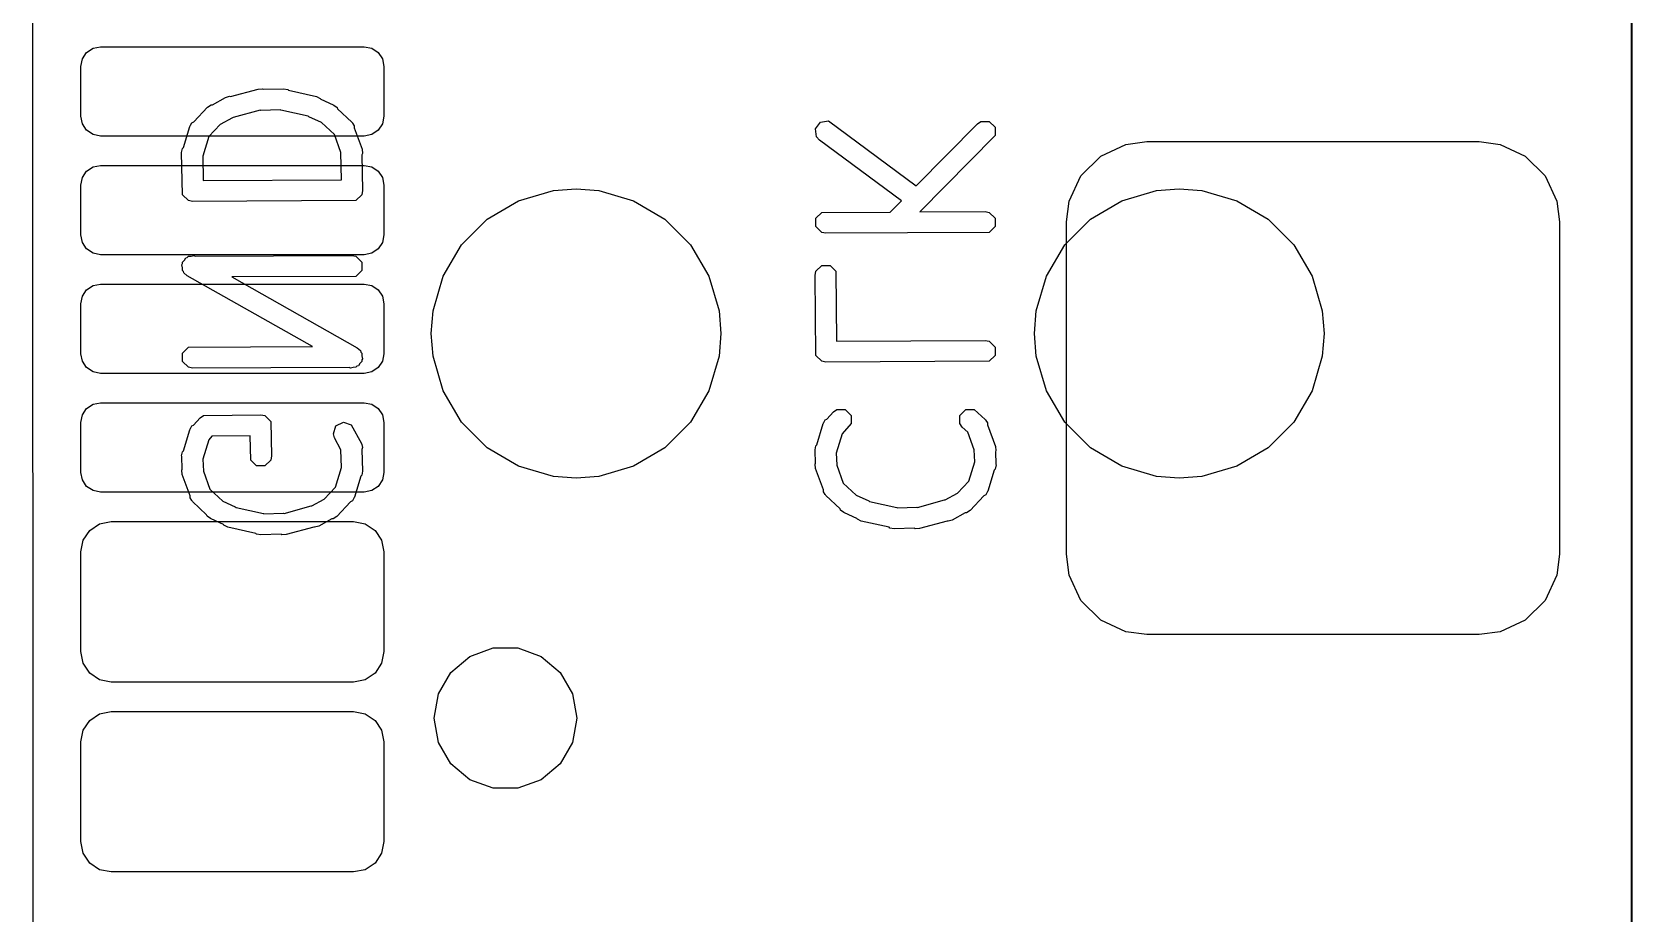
# Model space of a CAD drawing. Extents: x 138 to 258, y -115 to -93.
# Drawn here: x 152.24 to 158.98, y -108.71 to -105 of the extents above; entities that cross this region are included whole.
import ezdxf

# ---------------------------------------------------------------- set-up
doc = ezdxf.new("R2010")
doc.units = 0
doc.layers.add('BLACK', color=7, linetype='CONTINUOUS')

msp = doc.modelspace()

# ---------------------------------------------------------------- linework, layer by layer
at = {"layer": 'BLACK', "linetype": 'CONTINUOUS'}
for p, q in [((158.977426, -111.988503), (158.97733, -98.0186)), ((158.979773, -98.018696), (158.97987, -111.9886)), ((152.242719, -98.731047), (152.2476, -111.2266)), ((152.454826, -105.116799), (152.472839, -105.089839)), ((152.472839, -105.089839), (152.499799, -105.071826)), ((152.499799, -105.071826), (152.5316, -105.0655)), ((152.5316, -105.0655), (153.6416, -105.0655)), ((153.6416, -105.0655), (153.673401, -105.071826)), ((153.673401, -105.071826), (153.700361, -105.089839)), ((153.700361, -105.089839), (153.718374, -105.116799)), ((152.4485, -105.1486), (152.454826, -105.116799)), ((152.4485, -105.3586), (152.4485, -105.1486)), ((153.718374, -105.116799), (153.7247, -105.1486)), ((153.7247, -105.1486), (153.7247, -105.3586)), ((153.00221, -105.30978), (153.057829, -105.279196)), ((153.057829, -105.279196), (153.075034, -105.274484)), ((153.075034, -105.274484), (153.078778, -105.275732)), ((153.078778, -105.275732), (153.194912, -105.243802)), ((153.194912, -105.243802), (153.21273, -105.242935)), ((153.21273, -105.242935), (153.216278, -105.245063)), ((153.216278, -105.245063), (153.301795, -105.242437)), ((153.301795, -105.242437), (153.319291, -105.245917)), ((153.319291, -105.245917), (153.322488, -105.249114)), ((153.322488, -105.249114), (153.44061, -105.275734)), ((153.44061, -105.275734), (153.456739, -105.283354)), ((153.456739, -105.283354), (153.458358, -105.286053)), ((153.458358, -105.286053), (153.510851, -105.30978)), ((152.454826, -105.390401), (152.4485, -105.3586)), ((152.923501, -105.382181), (152.982083, -105.319691)), ((152.982083, -105.319691), (152.996915, -105.309781)), ((152.996915, -105.309781), (153.00221, -105.30978)), ((153.086363, -105.364589), (153.034858, -105.392913)), ((153.089364, -105.364444), (153.086363, -105.364589)), ((153.202832, -105.333246), (153.089364, -105.364444)), ((153.206001, -105.333877), (153.202832, -105.333246)), ((153.288247, -105.33135), (153.206001, -105.333877)), ((153.290706, -105.332512), (153.288247, -105.33135)), ((153.405815, -105.358452), (153.290706, -105.332512)), ((153.409075, -105.360982), (153.405815, -105.358452)), ((153.461318, -105.384596), (153.409075, -105.360982)), ((153.510851, -105.30978), (153.510881, -105.30978)), ((153.510881, -105.30978), (153.510909, -105.309806)), ((153.510909, -105.309806), (153.513831, -105.311127)), ((153.513831, -105.311127), (153.527923, -105.322064)), ((153.527923, -105.322064), (153.529713, -105.327434)), ((153.529713, -105.327434), (153.589576, -105.383554)), ((153.7247, -105.3586), (153.718374, -105.390401)), ((152.472839, -105.417361), (152.454826, -105.390401)), ((152.499799, -105.435374), (152.472839, -105.417361)), ((152.5316, -105.4417), (152.499799, -105.435374)), ((152.880493, -105.490065), (152.907176, -105.401425)), ((152.907176, -105.401425), (152.90831, -105.399435)), ((152.90831, -105.398387), (152.909835, -105.396759)), ((152.90831, -105.399435), (152.90831, -105.398387)), ((152.909835, -105.396759), (152.916011, -105.385927)), ((152.916011, -105.385927), (152.923501, -105.382181)), ((153.03467, -105.392964), (152.986663, -105.444175)), ((153.034858, -105.392913), (153.03467, -105.392964)), ((153.515838, -105.435706), (153.461318, -105.384596)), ((153.543531, -105.511309), (153.515838, -105.435706)), ((153.589576, -105.383554), (153.590847, -105.385457)), ((153.590847, -105.385457), (153.591787, -105.385927)), ((153.591787, -105.385927), (153.592545, -105.387998)), ((153.592545, -105.387998), (153.599487, -105.398386)), ((153.599487, -105.398386), (153.599487, -105.406948)), ((153.599487, -105.406948), (153.632552, -105.49722)), ((153.673401, -105.435374), (153.6416, -105.4417)), ((153.700361, -105.417361), (153.673401, -105.435374)), ((153.718374, -105.390401), (153.700361, -105.417361)), ((155.541328, -105.411067), (155.562324, -105.383073)), ((155.546277, -105.445708), (155.541328, -105.411067)), ((155.562324, -105.383073), (155.596965, -105.378124)), ((155.596965, -105.378124), (155.96616, -105.650998)), ((155.96616, -105.650998), (156.223849, -105.390085)), ((156.223849, -105.390085), (156.238681, -105.380174)), ((156.238681, -105.380174), (156.273675, -105.380174)), ((156.273675, -105.380174), (156.298418, -105.404917)), ((156.298418, -105.404917), (156.298418, -105.439911)), ((153.6416, -105.4417), (152.5316, -105.4417)), ((152.872898, -105.511677), (152.876378, -105.494181)), ((152.876378, -105.494181), (152.880493, -105.490065)), ((152.986663, -105.444175), (152.961992, -105.526135)), ((153.632552, -105.49722), (153.634783, -105.514918)), ((155.558186, -105.45899), (155.546277, -105.445708)), ((155.903631, -105.71431), (155.558186, -105.45899)), ((156.298418, -105.439911), (155.981039, -105.761262)), ((156.742674, -105.526645), (156.849093, -105.47702)), ((156.849093, -105.47702), (156.9366, -105.4655)), ((156.9366, -105.4655), (158.3366, -105.4655)), ((158.3366, -105.4655), (158.424107, -105.47702)), ((158.424107, -105.47702), (158.530526, -105.526645)), ((152.499799, -105.571826), (152.5316, -105.5655)), ((152.5316, -105.5655), (153.6416, -105.5655)), ((152.876378, -105.68883), (152.872898, -105.511677)), ((152.961992, -105.526135), (152.961502, -105.526993)), ((152.961502, -105.526993), (152.963502, -105.628778)), ((153.543458, -105.511677), (153.543531, -105.511309)), ((153.5457, -105.625833), (153.543458, -105.511677)), ((153.634783, -105.514918), (153.631937, -105.520609)), ((153.631937, -105.520609), (153.634898, -105.671334)), ((153.6416, -105.5655), (153.673401, -105.571826)), ((156.659645, -105.609674), (156.742674, -105.526645)), ((158.530526, -105.526645), (158.613555, -105.609674)), ((152.4485, -105.6486), (152.454826, -105.616799)), ((152.454826, -105.616799), (152.472839, -105.589839)), ((152.472839, -105.589839), (152.499799, -105.571826)), ((152.963502, -105.628778), (153.5457, -105.625833)), ((153.673401, -105.571826), (153.700361, -105.589839)), ((153.700361, -105.589839), (153.718374, -105.616799)), ((153.718374, -105.616799), (153.7247, -105.6486)), ((156.61002, -105.716093), (156.659645, -105.609674)), ((158.613555, -105.609674), (158.66318, -105.716093)), ((152.4485, -105.8586), (152.4485, -105.6486)), ((152.901122, -105.713574), (152.876378, -105.68883)), ((153.631418, -105.68883), (153.606674, -105.713574)), ((153.634898, -105.671334), (153.631418, -105.68883)), ((153.7247, -105.6486), (153.7247, -105.8586)), ((154.291499, -105.714137), (154.438238, -105.671505)), ((154.438238, -105.671505), (154.5336, -105.664)), ((154.5336, -105.664), (154.628962, -105.671505)), ((154.628962, -105.671505), (154.775701, -105.714137)), ((156.831499, -105.714137), (156.978238, -105.671505)), ((156.978238, -105.671505), (157.0736, -105.664)), ((157.0736, -105.664), (157.168962, -105.671505)), ((157.168962, -105.671505), (157.315701, -105.714137)), ((152.918618, -105.717054), (152.901122, -105.713574)), ((153.606674, -105.713574), (152.918618, -105.717054)), ((154.159972, -105.791922), (154.291499, -105.714137)), ((154.775701, -105.714137), (154.907228, -105.791922)), ((155.543378, -105.788095), (155.568122, -105.763351)), ((155.568122, -105.763351), (155.856639, -105.761891)), ((155.856639, -105.761891), (155.903631, -105.71431)), ((155.981039, -105.761262), (156.256178, -105.759871)), ((156.256178, -105.759871), (156.273674, -105.763351)), ((156.273674, -105.763351), (156.298418, -105.788095)), ((156.5985, -105.8036), (156.61002, -105.716093)), ((156.699972, -105.791922), (156.831499, -105.714137)), ((157.315701, -105.714137), (157.447228, -105.791922)), ((158.66318, -105.716093), (158.6747, -105.8036)), ((154.051922, -105.899972), (154.159972, -105.791922)), ((154.907228, -105.791922), (155.015278, -105.899972)), ((155.543378, -105.823087), (155.543378, -105.788095)), ((155.568122, -105.847831), (155.543378, -105.823087)), ((156.298418, -105.823087), (156.273674, -105.847831)), ((156.298418, -105.788095), (156.298418, -105.823087)), ((156.591922, -105.899972), (156.699972, -105.791922)), ((156.5985, -107.2036), (156.5985, -105.8036)), ((157.447228, -105.791922), (157.555278, -105.899972)), ((158.6747, -105.8036), (158.6747, -107.2036)), ((152.454826, -105.890401), (152.4485, -105.8586)), ((152.472839, -105.917361), (152.454826, -105.890401)), ((153.718374, -105.890401), (153.700361, -105.917361)), ((153.7247, -105.8586), (153.718374, -105.890401)), ((153.974137, -106.031499), (154.051922, -105.899972)), ((155.015278, -105.899972), (155.093063, -106.031499)), ((155.585618, -105.851311), (155.568122, -105.847831)), ((156.273674, -105.847831), (155.585618, -105.851311)), ((156.514137, -106.031499), (156.591922, -105.899972)), ((157.555278, -105.899972), (157.633063, -106.031499)), ((152.499799, -105.935374), (152.472839, -105.917361)), ((152.5316, -105.9417), (152.499799, -105.935374)), ((153.6416, -105.9417), (152.5316, -105.9417)), ((152.876378, -105.973152), (152.884749, -105.96478)), ((152.876378, -105.97943), (152.876378, -105.973152)), ((152.884749, -105.96478), (152.890624, -105.9545)), ((152.890624, -105.9545), (152.896682, -105.952847)), ((152.896682, -105.952847), (152.901122, -105.948408)), ((152.901122, -105.948408), (152.913185, -105.948346)), ((152.913185, -105.948346), (152.924384, -105.945293)), ((152.924384, -105.945293), (152.929636, -105.948263)), ((152.929636, -105.948263), (153.589178, -105.944928)), ((153.589178, -105.944928), (153.606674, -105.948408)), ((153.606674, -105.948408), (153.631418, -105.973152)), ((153.631418, -105.973152), (153.631418, -106.008144)), ((153.673401, -105.935374), (153.6416, -105.9417)), ((153.700361, -105.917361), (153.673401, -105.935374)), ((152.873263, -105.984882), (152.876378, -105.97943)), ((152.876378, -105.996304), (152.873263, -105.984882)), ((152.876378, -106.008144), (152.876378, -105.996304)), ((152.880817, -106.012583), (152.876378, -106.008144)), ((152.88247, -106.018642), (152.880817, -106.012583)), ((152.895935, -106.030344), (152.88247, -106.018642)), ((153.423866, -106.328941), (152.895935, -106.030344)), ((153.606674, -106.032888), (153.083929, -106.035531)), ((153.083929, -106.035531), (153.611861, -106.334129)), ((153.631418, -106.008144), (153.606674, -106.032888)), ((153.931505, -106.178238), (153.974137, -106.031499)), ((155.093063, -106.031499), (155.135695, -106.178238)), ((155.539898, -106.029111), (155.543378, -106.011615)), ((155.543378, -106.365921), (155.539898, -106.029111)), ((155.543378, -106.011615), (155.568122, -105.986871)), ((155.568122, -105.986871), (155.603114, -105.986871)), ((155.603114, -105.986871), (155.627858, -106.011615)), ((155.627858, -106.011615), (155.630898, -106.305867)), ((156.471505, -106.178238), (156.514137, -106.031499)), ((157.633063, -106.031499), (157.675695, -106.178238)), ((152.454826, -106.116799), (152.472839, -106.089839)), ((152.472839, -106.089839), (152.499799, -106.071826)), ((152.499799, -106.071826), (152.5316, -106.0655)), ((152.5316, -106.0655), (153.6416, -106.0655)), ((153.6416, -106.0655), (153.673401, -106.071826)), ((153.673401, -106.071826), (153.700361, -106.089839)), ((153.700361, -106.089839), (153.718374, -106.116799)), ((152.4485, -106.1486), (152.454826, -106.116799)), ((152.4485, -106.3586), (152.4485, -106.1486)), ((153.718374, -106.116799), (153.7247, -106.1486)), ((153.7247, -106.1486), (153.7247, -106.3586)), ((153.924, -106.2736), (153.931505, -106.178238)), ((155.135695, -106.178238), (155.1432, -106.2736)), ((156.464, -106.2736), (156.471505, -106.178238)), ((157.675695, -106.178238), (157.6832, -106.2736)), ((153.931505, -106.368962), (153.924, -106.2736)), ((155.1432, -106.2736), (155.135695, -106.368962)), ((155.630898, -106.305867), (156.256178, -106.302705)), ((156.256178, -106.302705), (156.273674, -106.306185)), ((156.273674, -106.306185), (156.298418, -106.330929)), ((156.471505, -106.368962), (156.464, -106.2736)), ((157.6832, -106.2736), (157.675695, -106.368962)), ((152.454826, -106.390401), (152.4485, -106.3586)), ((152.876378, -106.356329), (152.901122, -106.331585)), ((152.876378, -106.391321), (152.876378, -106.356329)), ((152.901122, -106.331585), (153.423866, -106.328941)), ((153.611861, -106.334129), (153.625326, -106.345831)), ((153.625326, -106.345831), (153.626978, -106.351889)), ((153.626978, -106.351889), (153.631418, -106.356329)), ((153.631418, -106.356329), (153.631418, -106.368168)), ((153.631418, -106.368168), (153.634533, -106.379591)), ((153.634533, -106.379591), (153.631418, -106.385042)), ((153.7247, -106.3586), (153.718374, -106.390401)), ((153.974137, -106.515701), (153.931505, -106.368962)), ((155.135695, -106.368962), (155.093063, -106.515701)), ((155.568122, -106.390665), (155.543378, -106.365921)), ((156.298418, -106.365921), (156.273674, -106.390665)), ((156.298418, -106.330929), (156.298418, -106.365921)), ((156.514137, -106.515701), (156.471505, -106.368962)), ((157.675695, -106.368962), (157.633063, -106.515701)), ((152.472839, -106.417361), (152.454826, -106.390401)), ((152.499799, -106.435374), (152.472839, -106.417361)), ((152.5316, -106.4417), (152.499799, -106.435374)), ((153.6416, -106.4417), (152.5316, -106.4417)), ((152.901122, -106.416065), (152.876378, -106.391321)), ((152.918618, -106.419545), (152.901122, -106.416065)), ((153.578159, -106.416209), (152.918618, -106.419545)), ((153.583412, -106.41918), (153.578159, -106.416209)), ((153.59461, -106.416126), (153.583412, -106.41918)), ((153.606674, -106.416065), (153.59461, -106.416126)), ((153.611113, -106.411625), (153.606674, -106.416065)), ((153.617172, -106.409973), (153.611113, -106.411625)), ((153.623046, -106.399692), (153.617172, -106.409973)), ((153.631418, -106.391321), (153.623046, -106.399692)), ((153.631418, -106.385042), (153.631418, -106.391321)), ((153.673401, -106.435374), (153.6416, -106.4417)), ((153.700361, -106.417361), (153.673401, -106.435374)), ((153.718374, -106.390401), (153.700361, -106.417361)), ((155.585618, -106.394145), (155.568122, -106.390665)), ((156.273674, -106.390665), (155.585618, -106.394145)), ((152.472839, -106.589839), (152.499799, -106.571826)), ((152.499799, -106.571826), (152.5316, -106.5655)), ((152.5316, -106.5655), (153.6416, -106.5655)), ((153.6416, -106.5655), (153.673401, -106.571826)), ((153.673401, -106.571826), (153.700361, -106.589839)), ((154.051922, -106.647228), (153.974137, -106.515701)), ((155.093063, -106.515701), (155.015278, -106.647228)), ((156.591922, -106.647228), (156.514137, -106.515701)), ((157.633063, -106.515701), (157.555278, -106.647228)), ((152.4485, -106.6486), (152.454826, -106.616799)), ((152.4485, -106.8586), (152.4485, -106.6486)), ((152.454826, -106.616799), (152.472839, -106.589839)), ((152.922249, -106.660064), (152.950152, -106.62888)), ((152.950152, -106.62888), (152.964984, -106.618969)), ((152.964984, -106.618969), (152.964985, -106.618968)), ((152.964985, -106.618968), (153.206001, -106.615488)), ((153.206001, -106.615488), (153.223497, -106.618968)), ((153.223497, -106.618968), (153.248241, -106.643712)), ((153.248241, -106.643712), (153.251721, -106.788934)), ((153.522708, -106.663184), (153.554006, -106.647535)), ((153.554006, -106.647535), (153.587203, -106.658601)), ((153.700361, -106.589839), (153.718374, -106.616799)), ((153.718374, -106.616799), (153.7247, -106.6486)), ((153.7247, -106.6486), (153.7247, -106.8586)), ((154.159972, -106.755278), (154.051922, -106.647228)), ((155.015278, -106.647228), (154.907228, -106.755278)), ((155.57531, -106.650244), (155.576957, -106.648402)), ((155.576957, -106.648402), (155.583011, -106.637784)), ((155.583011, -106.637784), (155.589249, -106.634664)), ((155.589249, -106.634664), (155.617152, -106.60348)), ((155.617152, -106.60348), (155.631984, -106.593569)), ((155.631984, -106.593569), (155.666977, -106.593568)), ((155.666977, -106.593568), (155.69172, -106.618311)), ((155.69172, -106.618311), (155.691721, -106.653304)), ((156.150075, -106.618311), (156.174818, -106.593568)), ((156.150075, -106.653305), (156.150075, -106.618311)), ((156.174818, -106.593568), (156.209812, -106.593568)), ((156.209812, -106.593568), (156.256576, -106.635411)), ((156.256576, -106.635411), (156.257847, -106.637314)), ((156.257847, -106.637314), (156.258787, -106.637784)), ((156.258787, -106.637784), (156.259545, -106.639855)), ((156.259545, -106.639855), (156.266487, -106.650244)), ((156.699972, -106.755278), (156.591922, -106.647228)), ((157.555278, -106.647228), (157.447228, -106.755278)), ((152.880493, -106.767322), (152.907176, -106.678682)), ((152.907176, -106.678682), (152.90831, -106.676692)), ((152.90831, -106.675644), (152.909957, -106.673802)), ((152.90831, -106.676692), (152.90831, -106.675644)), ((152.909957, -106.673802), (152.916011, -106.663184)), ((152.916011, -106.663184), (152.922249, -106.660064)), ((152.999689, -106.706679), (152.986751, -106.72114)), ((153.161314, -106.704345), (152.999689, -106.706679)), ((153.163761, -106.80643), (153.161314, -106.704345)), ((153.511642, -106.696381), (153.522708, -106.663184)), ((153.516354, -106.713586), (153.511642, -106.696381)), ((153.543649, -106.763222), (153.516354, -106.713586)), ((153.587203, -106.658601), (153.630071, -106.736557)), ((155.547493, -106.741922), (155.574176, -106.653282)), ((155.574176, -106.653282), (155.57531, -106.651292)), ((155.57531, -106.651292), (155.57531, -106.650244)), ((155.653751, -106.69574), (155.629195, -106.777314)), ((155.691721, -106.653304), (155.653751, -106.69574)), ((156.159986, -106.668137), (156.150075, -106.653305)), ((156.183394, -106.689081), (156.159986, -106.668137)), ((156.210531, -106.763166), (156.183394, -106.689081)), ((156.266487, -106.650244), (156.266487, -106.658805)), ((156.266487, -106.658805), (156.299552, -106.749077)), ((152.872898, -106.788934), (152.876378, -106.771438)), ((152.876378, -106.771438), (152.880493, -106.767322)), ((152.986751, -106.72114), (152.962195, -106.802714)), ((153.545948, -106.838085), (153.543649, -106.763222)), ((153.630071, -106.736557), (153.630675, -106.738764)), ((153.630675, -106.738764), (153.631418, -106.739507)), ((153.631418, -106.739507), (153.631486, -106.741723)), ((153.631486, -106.741723), (153.634783, -106.753762)), ((153.634783, -106.753762), (153.632102, -106.761802)), ((153.632102, -106.761802), (153.634898, -106.852797)), ((154.291499, -106.833063), (154.159972, -106.755278)), ((154.907228, -106.755278), (154.775701, -106.833063)), ((155.539898, -106.763534), (155.543378, -106.746038)), ((155.540033, -106.766705), (155.539898, -106.763534)), ((155.540013, -106.766774), (155.540033, -106.766705)), ((155.540038, -106.766825), (155.540013, -106.766774)), ((155.542295, -106.819591), (155.540038, -106.766825)), ((155.543378, -106.746038), (155.547493, -106.741922)), ((155.629195, -106.777314), (155.631338, -106.827397)), ((156.210458, -106.763534), (156.210531, -106.763166)), ((156.2126, -106.813616), (156.210458, -106.763534)), ((156.301783, -106.766775), (156.2995, -106.77134)), ((156.2995, -106.77134), (156.301757, -106.824104)), ((156.299552, -106.749077), (156.301783, -106.766775)), ((156.831499, -106.833063), (156.699972, -106.755278)), ((157.447228, -106.755278), (157.315701, -106.833063)), ((152.873033, -106.792105), (152.872898, -106.788934)), ((152.873013, -106.792174), (152.873033, -106.792105)), ((152.873038, -106.792225), (152.873013, -106.792174)), ((152.873013, -106.849557), (152.875295, -106.844991)), ((152.875244, -106.867255), (152.873013, -106.849557)), ((152.875295, -106.844991), (152.873038, -106.792225)), ((152.962195, -106.802714), (152.964338, -106.852797)), ((153.188505, -106.831174), (153.163761, -106.80643)), ((153.223497, -106.831174), (153.188505, -106.831174)), ((153.248241, -106.80643), (153.223497, -106.831174)), ((153.251721, -106.788934), (153.248241, -106.80643)), ((153.521133, -106.920298), (153.545804, -106.838339)), ((153.545804, -106.838339), (153.545948, -106.838085)), ((154.438238, -106.875695), (154.291499, -106.833063)), ((154.775701, -106.833063), (154.628962, -106.875695)), ((155.540013, -106.824157), (155.542295, -106.819591)), ((155.542244, -106.841855), (155.540013, -106.824157)), ((155.57531, -106.932123), (155.542244, -106.841855)), ((155.631338, -106.827397), (155.631264, -106.827764)), ((155.631264, -106.827764), (155.658958, -106.903367)), ((156.188133, -106.894898), (156.2126, -106.813616)), ((156.294302, -106.849008), (156.267621, -106.937649)), ((156.298418, -106.844893), (156.294302, -106.849008)), ((156.301898, -106.827397), (156.298418, -106.844893)), ((156.301757, -106.824104), (156.301783, -106.824156)), ((156.301783, -106.824156), (156.301762, -106.824224)), ((156.301762, -106.824224), (156.301898, -106.827397)), ((156.978238, -106.875695), (156.831499, -106.833063)), ((157.315701, -106.833063), (157.168962, -106.875695)), ((152.454826, -106.890401), (152.4485, -106.8586)), ((152.472839, -106.917361), (152.454826, -106.890401)), ((152.499799, -106.935374), (152.472839, -106.917361)), ((152.90831, -106.957523), (152.875244, -106.867255)), ((152.964338, -106.852797), (152.964264, -106.853164)), ((152.964264, -106.853164), (152.991958, -106.928767)), ((153.627302, -106.874408), (153.600621, -106.963049)), ((153.631418, -106.870293), (153.627302, -106.874408)), ((153.634898, -106.852797), (153.631418, -106.870293)), ((153.700361, -106.917361), (153.673401, -106.935374)), ((153.718374, -106.890401), (153.700361, -106.917361)), ((153.7247, -106.8586), (153.718374, -106.890401)), ((154.5336, -106.8832), (154.438238, -106.875695)), ((154.628962, -106.875695), (154.5336, -106.8832)), ((155.658958, -106.903367), (155.713476, -106.954477)), ((156.140125, -106.946109), (156.188133, -106.894898)), ((157.0736, -106.8832), (156.978238, -106.875695)), ((157.168962, -106.875695), (157.0736, -106.8832)), ((152.5316, -106.9417), (152.499799, -106.935374)), ((153.6416, -106.9417), (152.5316, -106.9417)), ((152.90831, -106.966087), (152.90831, -106.957523)), ((152.915253, -106.976478), (152.90831, -106.966087)), ((152.916011, -106.978547), (152.915253, -106.976478)), ((152.916948, -106.979015), (152.916011, -106.978547)), ((152.918221, -106.98092), (152.916948, -106.979015)), ((152.978082, -107.037037), (152.918221, -106.98092)), ((152.991958, -106.928767), (153.046476, -106.979877)), ((153.046476, -106.979877), (153.098722, -107.003492)), ((153.421432, -106.999884), (153.472938, -106.971561)), ((153.472938, -106.971561), (153.473125, -106.971509)), ((153.473125, -106.971509), (153.521133, -106.920298)), ((153.584295, -106.982292), (153.525713, -107.044783)), ((153.591787, -106.978547), (153.584295, -106.982292)), ((153.59796, -106.967716), (153.591787, -106.978547)), ((153.599487, -106.966088), (153.59796, -106.967716)), ((153.600621, -106.963049), (153.599487, -106.965038)), ((153.599487, -106.965038), (153.599487, -106.966088)), ((153.673401, -106.935374), (153.6416, -106.9417)), ((155.57531, -106.940687), (155.57531, -106.932123)), ((155.582253, -106.951078), (155.57531, -106.940687)), ((155.583011, -106.953147), (155.582253, -106.951078)), ((155.583948, -106.953615), (155.583011, -106.953147)), ((155.585221, -106.95552), (155.583948, -106.953615)), ((155.645082, -107.011637), (155.585221, -106.95552)), ((155.713476, -106.954477), (155.765722, -106.978092)), ((155.765722, -106.978092), (155.768981, -106.980621)), ((155.768981, -106.980621), (155.88409, -107.006562)), ((155.971963, -107.005827), (156.085432, -106.97463)), ((156.085432, -106.97463), (156.088432, -106.974484)), ((156.088432, -106.974484), (156.139938, -106.946161)), ((156.139938, -106.946161), (156.140125, -106.946109)), ((156.251295, -106.956892), (156.192713, -107.019383)), ((156.258787, -106.953147), (156.251295, -106.956892)), ((156.26496, -106.942316), (156.258787, -106.953147)), ((156.266487, -106.940688), (156.26496, -106.942316)), ((156.267621, -106.937649), (156.266487, -106.939638)), ((156.266487, -106.939638), (156.266487, -106.940688)), ((152.979873, -107.04241), (152.978082, -107.037037)), ((152.993966, -107.053347), (152.979873, -107.04241)), ((153.098722, -107.003492), (153.101981, -107.006021)), ((153.101981, -107.006021), (153.21709, -107.031962)), ((153.21709, -107.031962), (153.219548, -107.033123)), ((153.219548, -107.033123), (153.301795, -107.030597)), ((153.301795, -107.030597), (153.304963, -107.031227)), ((153.304963, -107.031227), (153.418432, -107.00003)), ((153.418432, -107.00003), (153.421432, -106.999884)), ((153.525713, -107.044783), (153.510881, -107.054694)), ((155.646873, -107.01701), (155.645082, -107.011637)), ((155.660966, -107.027947), (155.646873, -107.01701)), ((155.663888, -107.029267), (155.660966, -107.027947)), ((155.663915, -107.029293), (155.663888, -107.029267)), ((155.663943, -107.029293), (155.663915, -107.029293)), ((155.716437, -107.05302), (155.663943, -107.029293)), ((155.718057, -107.05572), (155.716437, -107.05302)), ((155.88409, -107.006562), (155.886548, -107.007723)), ((155.886548, -107.007723), (155.968795, -107.005197)), ((155.968795, -107.005197), (155.971963, -107.005827)), ((156.172584, -107.029294), (156.116967, -107.059878)), ((156.177881, -107.029294), (156.172584, -107.029294)), ((156.192713, -107.019383), (156.177881, -107.029294)), ((152.458251, -107.144578), (152.48602, -107.10302)), ((152.48602, -107.10302), (152.527578, -107.075251)), ((152.527578, -107.075251), (152.5766, -107.0655)), ((152.5766, -107.0655), (153.5966, -107.0655)), ((152.996888, -107.054667), (152.993966, -107.053347)), ((152.996915, -107.054693), (152.996888, -107.054667)), ((152.996943, -107.054693), (152.996915, -107.054693)), ((153.049437, -107.07842), (152.996943, -107.054693)), ((153.051057, -107.08112), (153.049437, -107.07842)), ((153.067186, -107.08874), (153.051057, -107.08112)), ((153.185307, -107.115359), (153.067186, -107.08874)), ((153.188505, -107.118557), (153.185307, -107.115359)), ((153.206001, -107.122037), (153.188505, -107.118557)), ((153.291517, -107.11941), (153.206001, -107.122037)), ((153.295066, -107.121539), (153.291517, -107.11941)), ((153.312884, -107.120672), (153.295066, -107.121539)), ((153.429017, -107.088741), (153.312884, -107.120672)), ((153.432762, -107.08999), (153.429017, -107.088741)), ((153.449967, -107.085278), (153.432762, -107.08999)), ((153.505584, -107.054694), (153.449967, -107.085278)), ((153.510881, -107.054694), (153.505584, -107.054694)), ((153.5966, -107.0655), (153.645622, -107.075251)), ((153.645622, -107.075251), (153.68718, -107.10302)), ((153.68718, -107.10302), (153.714949, -107.144578)), ((155.734186, -107.06334), (155.718057, -107.05572)), ((155.852307, -107.089959), (155.734186, -107.06334)), ((155.855505, -107.093157), (155.852307, -107.089959)), ((155.873001, -107.096637), (155.855505, -107.093157)), ((155.958517, -107.09401), (155.873001, -107.096637)), ((155.962066, -107.096139), (155.958517, -107.09401)), ((155.979884, -107.095272), (155.962066, -107.096139)), ((156.096017, -107.063341), (155.979884, -107.095272)), ((156.099762, -107.06459), (156.096017, -107.063341)), ((156.116967, -107.059878), (156.099762, -107.06459)), ((152.4485, -107.1936), (152.458251, -107.144578)), ((153.714949, -107.144578), (153.7247, -107.1936)), ((152.4485, -107.6136), (152.4485, -107.1936)), ((153.7247, -107.1936), (153.7247, -107.6136)), ((156.61002, -107.291107), (156.5985, -107.2036)), ((158.6747, -107.2036), (158.66318, -107.291107)), ((156.659645, -107.397526), (156.61002, -107.291107)), ((158.66318, -107.291107), (158.613555, -107.397526)), ((156.742674, -107.480555), (156.659645, -107.397526)), ((158.613555, -107.397526), (158.530526, -107.480555)), ((156.849093, -107.53018), (156.742674, -107.480555)), ((158.530526, -107.480555), (158.424107, -107.53018)), ((156.9366, -107.5417), (156.849093, -107.53018)), ((158.3366, -107.5417), (156.9366, -107.5417)), ((158.424107, -107.53018), (158.3366, -107.5417)), ((152.458251, -107.662622), (152.4485, -107.6136)), ((153.7247, -107.6136), (153.714949, -107.662622)), ((154.006787, -107.700764), (154.0866, -107.633792)), ((154.006787, -107.700764), (154.0866, -107.633792)), ((154.0866, -107.633792), (154.184506, -107.598158)), ((154.0866, -107.633792), (154.184506, -107.598158)), ((154.184506, -107.598158), (154.288694, -107.598158)), ((154.184506, -107.598158), (154.288694, -107.598158)), ((154.288694, -107.598158), (154.3866, -107.633792)), ((154.288694, -107.598158), (154.3866, -107.633792)), ((154.3866, -107.633792), (154.466413, -107.700764)), ((154.3866, -107.633792), (154.466413, -107.700764)), ((152.48602, -107.70418), (152.458251, -107.662622)), ((152.527578, -107.731949), (152.48602, -107.70418)), ((153.68718, -107.70418), (153.645622, -107.731949)), ((153.714949, -107.662622), (153.68718, -107.70418)), ((153.954692, -107.790994), (154.006787, -107.700764)), ((153.954692, -107.790994), (154.006787, -107.700764)), ((154.466413, -107.700764), (154.518508, -107.790994)), ((154.466413, -107.700764), (154.518508, -107.790994)), ((152.5766, -107.7417), (152.527578, -107.731949)), ((153.5966, -107.7417), (152.5766, -107.7417)), ((153.645622, -107.731949), (153.5966, -107.7417)), ((153.9366, -107.8936), (153.954692, -107.790994)), ((153.9366, -107.8936), (153.954692, -107.790994)), ((154.518508, -107.790994), (154.5366, -107.8936)), ((154.518508, -107.790994), (154.5366, -107.8936)), ((152.458251, -107.944578), (152.48602, -107.90302)), ((152.48602, -107.90302), (152.527578, -107.875251)), ((152.527578, -107.875251), (152.5766, -107.8655)), ((152.5766, -107.8655), (153.5966, -107.8655)), ((153.5966, -107.8655), (153.645622, -107.875251)), ((153.645622, -107.875251), (153.68718, -107.90302)), ((153.68718, -107.90302), (153.714949, -107.944578)), ((153.954692, -107.996206), (153.9366, -107.8936)), ((153.954692, -107.996206), (153.9366, -107.8936)), ((154.5366, -107.8936), (154.518508, -107.996206)), ((154.5366, -107.8936), (154.518508, -107.996206)), ((152.4485, -107.9936), (152.458251, -107.944578)), ((152.4485, -108.4136), (152.4485, -107.9936)), ((153.714949, -107.944578), (153.7247, -107.9936)), ((153.7247, -107.9936), (153.7247, -108.4136)), ((154.006787, -108.086436), (153.954692, -107.996206)), ((154.006787, -108.086436), (153.954692, -107.996206)), ((154.518508, -107.996206), (154.466413, -108.086436)), ((154.518508, -107.996206), (154.466413, -108.086436)), ((154.0866, -108.153408), (154.006787, -108.086436)), ((154.0866, -108.153408), (154.006787, -108.086436)), ((154.466413, -108.086436), (154.3866, -108.153408)), ((154.466413, -108.086436), (154.3866, -108.153408)), ((154.184506, -108.189042), (154.0866, -108.153408)), ((154.184506, -108.189042), (154.0866, -108.153408)), ((154.288694, -108.189042), (154.184506, -108.189042)), ((154.288694, -108.189042), (154.184506, -108.189042)), ((154.3866, -108.153408), (154.288694, -108.189042)), ((154.3866, -108.153408), (154.288694, -108.189042)), ((152.458251, -108.462622), (152.4485, -108.4136)), ((152.48602, -108.50418), (152.458251, -108.462622)), ((153.714949, -108.462622), (153.68718, -108.50418)), ((153.7247, -108.4136), (153.714949, -108.462622)), ((152.527578, -108.531949), (152.48602, -108.50418)), ((152.5766, -108.5417), (152.527578, -108.531949)), ((153.645622, -108.531949), (153.5966, -108.5417)), ((153.68718, -108.50418), (153.645622, -108.531949)), ((153.5966, -108.5417), (152.5766, -108.5417))]:
    msp.add_line(p, q, dxfattribs=at)

doc.saveas('drawing.dxf')
